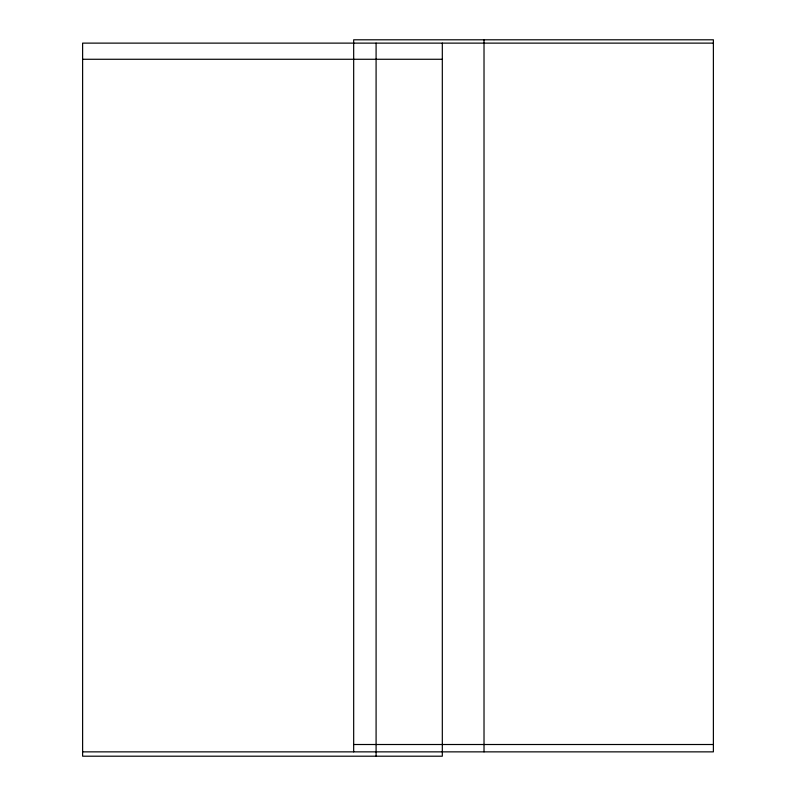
<?xml version="1.0" encoding="UTF-8"?>
<svg xmlns="http://www.w3.org/2000/svg" width="796" height="796" viewBox="0 0 796 796"><rect width="100%" height="100%" fill="white"/><g stroke="black" fill="none" stroke-linecap="round" stroke-linejoin="round"><path stroke-width="1.19" d="M713.385 43.123L82.615 43.123L82.615 756.2L442.317 756.2L442.317 43.123M82.615 59.272L442.317 59.272M353.673 744.509L713.385 744.509M82.615 751.862L713.385 751.862L713.385 39.8L353.673 39.8L353.673 751.862M484.018 39.8L484.018 751.862M376.09 43.123L376.09 756.2"/></g></svg>
